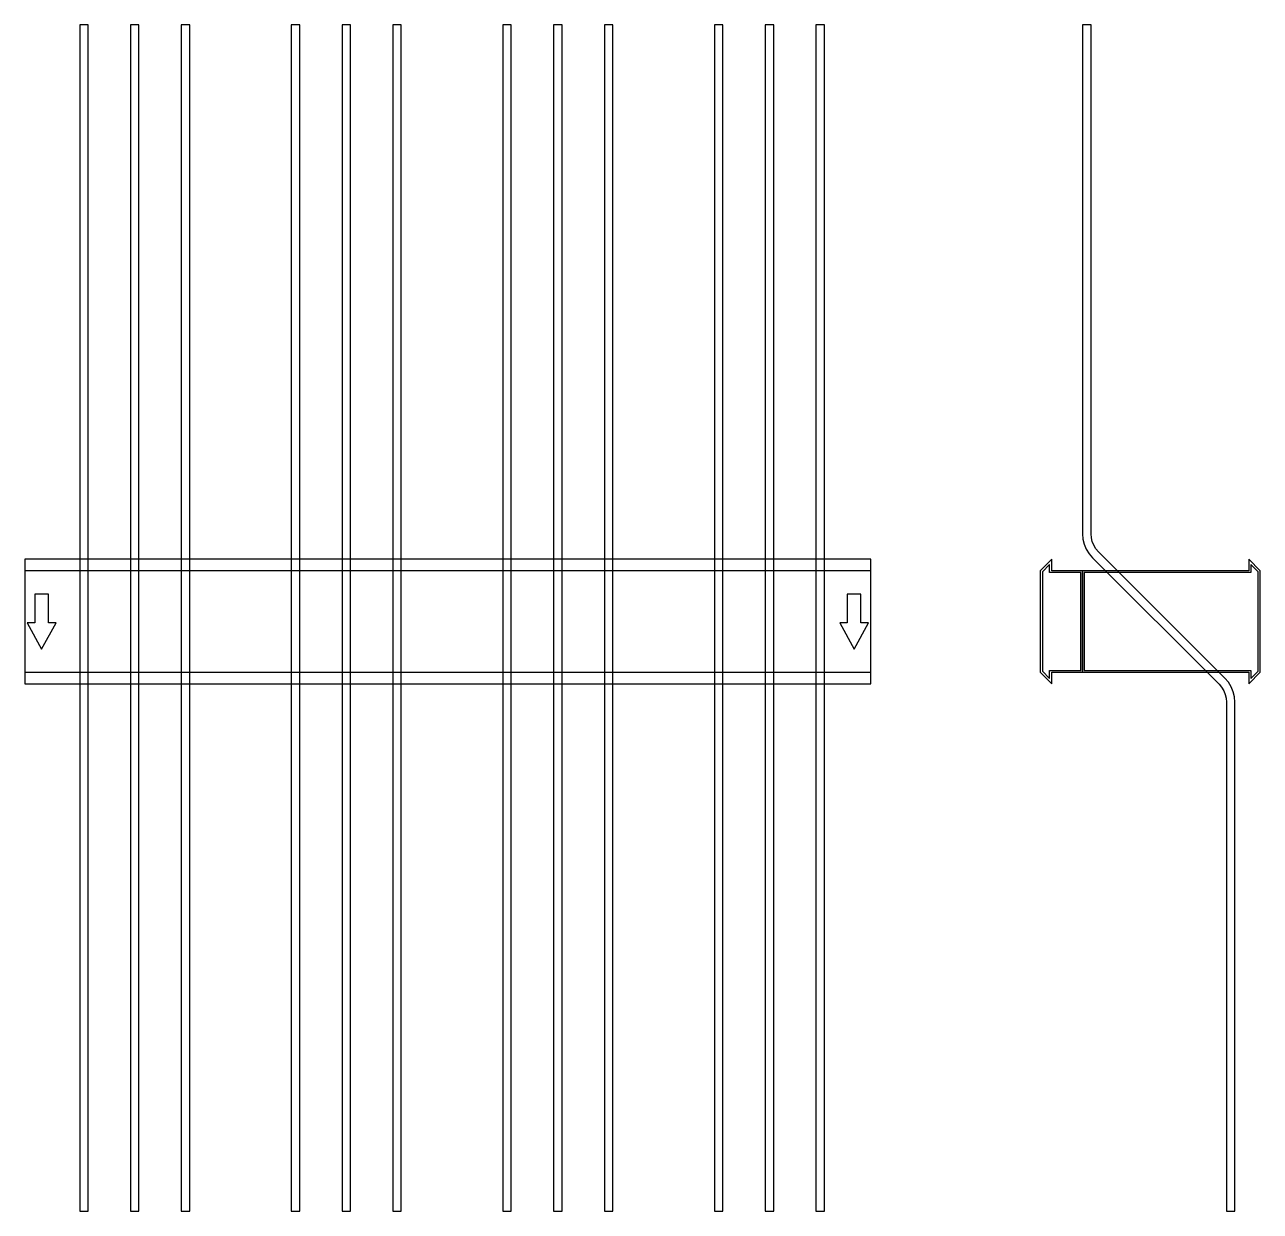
# Model space of a CAD drawing. Extents: x 0 to 1460, y -697 to 705.
import ezdxf

# ---------------------------------------------------------------- set-up
doc = ezdxf.new("R2010")
doc.units = 0
doc.layers.add('Halfen', color=7, linetype='CONTINUOUS')

msp = doc.modelspace()

# ---------------------------------------------------------------- linework, layer by layer
at = {"layer": 'Halfen', "color": 7}
for points in [[(75, -696.961), (75, 705.246), (65, 705.246), (65, -696.961)], [(135, -696.961), (135, 705.246), (125, 705.246), (125, -696.961)], [(195, -696.961), (195, 705.246), (185, 705.246), (185, -696.961)], [(325, -696.961), (325, 705.246), (315, 705.246), (315, -696.961)], [(385, -696.961), (385, 705.246), (375, 705.246), (375, -696.961)], [(445, -696.961), (445, 705.246), (435, 705.246), (435, -696.961)], [(575, -696.961), (575, 705.246), (565, 705.246), (565, -696.961)], [(635, -696.961), (635, 705.246), (625, 705.246), (625, -696.961)], [(695, -696.961), (695, 705.246), (685, 705.246), (685, -696.961)], [(825, -696.961), (825, 705.246), (815, 705.246), (815, -696.961)], [(885, -696.961), (885, 705.246), (875, 705.246), (875, -696.961)], [(945, -696.961), (945, 705.246), (935, 705.246), (935, -696.961)], [(1430, -696.961), (1430, -95.355), (1429.508, -89.098), (1428.042, -82.995), (1425.64, -77.196), (1422.361, -71.844), (1418.284, -67.071), (1268.787, 82.426), (1265.729, 86.006), (1263.27, 90.02), (1261.468, 94.369), (1260.369, 98.947), (1260, 103.64), (1260, 166.246), (1260, 705.246), (1250, 705.246), (1250, 166.246), (1250, 103.64), (1250.492, 97.382), (1251.958, 91.279), (1254.36, 85.48), (1257.639, 80.128), (1261.716, 75.355), (1411.213, -74.142), (1414.271, -77.722), (1416.73, -81.736), (1418.532, -86.085), (1419.631, -90.662), (1420, -95.355), (1420, -696.961)], [(0, -73.5), (1000, -73.5), (1000, 73.5), (0, 73.5)], [(1250, -60), (1250, 60), (1213.5, 60), (1213.5, 73.5), (1200, 60), (1200, -60), (1213.5, -73.5), (1213.5, -60)], [(1460, -60), (1460, 60), (1446.5, 73.5), (1446.5, 60), (1250, 60), (1250, -60), (1446.5, -60), (1446.5, -73.5)], [(0, -60), (1000, -60), (1000, 60), (0, 60)], [(1248, -58), (1248, 58), (1211, 58), (1211, 67.25), (1202.5, 58.75), (1202.5, -58.75), (1211, -67.25), (1211, -58)], [(1457.5, -58.75), (1457.5, 58.75), (1449, 67.25), (1449, 58), (1252, 58), (1252, -58), (1449, -58), (1449, -67.25)], [(20, -32.5), (37, -1.5), (28, -1.5), (28, 32.5), (12, 32.5), (12, -1.5), (3, -1.5)], [(980, -32.5), (997, -1.5), (988, -1.5), (988, 32.5), (972, 32.5), (972, -1.5), (963, -1.5)]]:
    msp.add_lwpolyline(points, close=True, dxfattribs=at)

doc.saveas('drawing.dxf')
